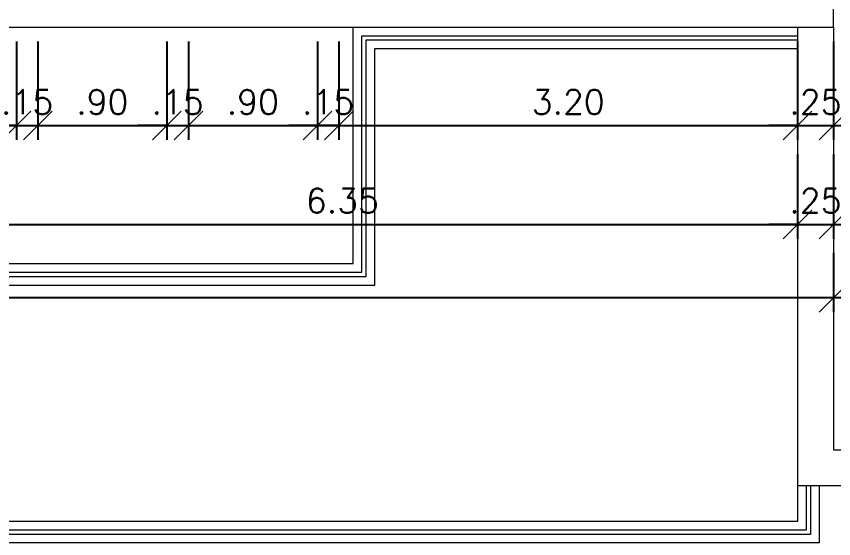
# Model space of a CAD drawing. Header units: millimetres. Extents: x 521 to 1055, y 261 to 520.
# Drawn here: x 541.36 to 547.07, y 370.68 to 374.32 of the extents above; entities that cross this region are included whole.
import ezdxf

# ---------------------------------------------------------------- set-up
doc = ezdxf.new("R2010")
doc.units = ezdxf.units.MM
doc.linetypes.add('CONTINU', pattern=[0])
doc.layers.add('0.1', color=8, linetype='Continuous', lineweight=13)
doc.styles.add('ROMANS', font='romans')
doc.dimstyles.new('Fares Eng - 50', dxfattribs={"dimscale": 2, "dimtxt": 0.085, "dimasz": 0.1, "dimexe": 0.05, "dimexo": 0.05, "dimgap": 0.04, "dimtad": 1, "dimzin": 4, "dimdsep": 46, "dimtxsty": 'ROMANS', "dimblk1": 'OBLIQUE', "dimblk2": 'OBLIQUE', "dimsah": 1, "dimcen": 0.05, "dimdle": 0.05, "dimclrd": 8, "dimclre": 8, "dimclrt": 8, "dimaunit": 1, "dimadec": 0, "dimazin": 0, "dimtfac": 1, "dimtix": 1, "dimtmove": 2, "dimatfit": 0, "dimldrblk": 'OPEN90', "dimfxl": 1, "dimtolj": 1, "dimtzin": 0, "dimarcsym": 0})

# ---------------------------------------------------------------- blocks, each defined once
blk = doc.blocks.new('_OBLIQUE')
at = {"color": 0, "linetype": 'ByBlock'}
blk.add_line((-0.5, -0.5), (0.5, 0.5), dxfattribs=at)
blk = doc.blocks.new('*D1110')
at = {"layer": '0.1', "color": 8, "linetype": 'CONTINU', "lineweight": -2, "transparency": 16777216}
for p, q in [((543.4640388595018, 374.1464883394474), (543.4640388595018, 373.4588496852181)), ((543.6140388595019, 374.1464883394474), (543.6140388595019, 373.4588496852181)), ((543.4640388595018, 373.5588496852181), (543.2640388595017, 373.5588496852181)), ((543.6140388595019, 373.5588496852181), (543.4640388595018, 373.5588496852181)), ((543.6140388595019, 373.5588496852181), (543.8140388595019, 373.5588496852181))]:
    blk.add_line(p, q, dxfattribs=at)
at = {"layer": 'DEFPOINTS', "color": 0, "linetype": 'CONTINU', "lineweight": -2, "transparency": 16777216}
for p in [(543.4640388595018, 374.2464883394474), (543.6140388595019, 374.2464883394475), (543.4640388595018, 373.5588496852181)]:
    blk.add_point(p, dxfattribs=at)
at = {"layer": '0.1', "color": 8, "linetype": 'CONTINU', "lineweight": -2, "transparency": 16777216, "xscale": 0.2, "yscale": 0.2, "zscale": 0.2}
blk.add_blockref('_OBLIQUE', (543.4640388595018, 373.5588496852181), dxfattribs=at)
at = {"layer": '0.1', "color": 8, "linetype": 'CONTINU', "lineweight": -2, "transparency": 16777216, "xscale": 0.2, "yscale": 0.2, "zscale": 0.2, "rotation": 180}
blk.add_blockref('_OBLIQUE', (543.6140388595019, 373.5588496852181), dxfattribs=at)
at = {"layer": '0.1', "color": 8, "linetype": 'CONTINU', "transparency": 16777216, "insert": (543.5390388595018, 373.7238496852181), "char_height": 0.17, "attachment_point": 5, "style": 'ROMANS'}
blk.add_mtext('\\A1;.15', dxfattribs=at)
blk = doc.blocks.new('_Open90')
at = {"color": 0, "linetype": 'ByBlock', "lineweight": -2}
for p, q in [((-0.5, 0.5), (0, 0)), ((0, 0), (-1, 0)), ((0, 0), (-0.5, -0.5))]:
    blk.add_line(p, q, dxfattribs=at)
blk = doc.blocks.new('*D1111')
at = {"layer": '0.1', "color": 8, "linetype": 'CONTINU', "lineweight": -2, "transparency": 16777216}
for p, q in [((543.6140388595019, 374.1464883394474), (543.6140388595019, 373.4588496852181)), ((546.8140388595018, 374.1464883394474), (546.8140388595018, 373.4588496852181)), ((543.5140388595019, 373.5588496852181), (546.9140388595018, 373.5588496852181))]:
    blk.add_line(p, q, dxfattribs=at)
at = {"layer": 'DEFPOINTS', "color": 0, "linetype": 'CONTINU', "lineweight": -2, "transparency": 16777216}
for p in [(543.6140388595019, 374.2464883394475), (546.8140388595018, 374.2464883394475), (546.8140388595018, 373.5588496852181)]:
    blk.add_point(p, dxfattribs=at)
at = {"layer": '0.1', "color": 8, "linetype": 'CONTINU', "lineweight": -2, "transparency": 16777216, "xscale": 0.2, "yscale": 0.2, "zscale": 0.2, "rotation": 180}
blk.add_blockref('_OBLIQUE', (543.6140388595019, 373.5588496852181), dxfattribs=at)
at = {"layer": '0.1', "color": 8, "linetype": 'CONTINU', "lineweight": -2, "transparency": 16777216, "xscale": 0.2, "yscale": 0.2, "zscale": 0.2}
blk.add_blockref('_OBLIQUE', (546.8140388595018, 373.5588496852181), dxfattribs=at)
at = {"layer": '0.1', "color": 8, "linetype": 'CONTINU', "transparency": 16777216, "insert": (545.2140388595019, 373.7238496852181), "char_height": 0.17, "attachment_point": 5, "style": 'ROMANS'}
blk.add_mtext('\\A1;3.20', dxfattribs=at)
blk = doc.blocks.new('*D1112')
at = {"layer": '0.1', "color": 8, "linetype": 'CONTINU', "lineweight": -2, "transparency": 16777216}
for p, q in [((546.8140388595019, 374.1464883394474), (546.8140388595019, 373.4588496852181)), ((547.0640388595019, 374.1464883394474), (547.0640388595019, 373.4588496852181)), ((546.8140388595019, 373.5588496852181), (546.6140388595019, 373.5588496852181)), ((546.8140388595019, 373.5588496852181), (547.0640388595019, 373.5588496852181)), ((547.0640388595019, 373.5588496852181), (547.264038859502, 373.5588496852181))]:
    blk.add_line(p, q, dxfattribs=at)
at = {"layer": 'DEFPOINTS', "color": 0, "linetype": 'CONTINU', "lineweight": -2, "transparency": 16777216}
for p in [(546.8140388595019, 374.2464883394475), (547.0640388595019, 374.2464883394475), (547.0640388595019, 373.5588496852181)]:
    blk.add_point(p, dxfattribs=at)
at = {"layer": '0.1', "color": 8, "linetype": 'CONTINU', "lineweight": -2, "transparency": 16777216, "xscale": 0.2, "yscale": 0.2, "zscale": 0.2}
blk.add_blockref('_OBLIQUE', (546.8140388595019, 373.5588496852181), dxfattribs=at)
at = {"layer": '0.1', "color": 8, "linetype": 'CONTINU', "lineweight": -2, "transparency": 16777216, "xscale": 0.2, "yscale": 0.2, "zscale": 0.2, "rotation": 180}
blk.add_blockref('_OBLIQUE', (547.0640388595019, 373.5588496852181), dxfattribs=at)
at = {"layer": '0.1', "color": 8, "linetype": 'CONTINU', "transparency": 16777216, "insert": (546.9390388595019, 373.7238496852181), "char_height": 0.17, "attachment_point": 5, "style": 'ROMANS'}
blk.add_mtext('\\A1;.25', dxfattribs=at)
blk = doc.blocks.new('*D1118')
at = {"layer": '0.1', "color": 8, "linetype": 'CONTINU', "lineweight": -2, "transparency": 16777216}
for p, q in [((540.4640388595013, 373.358849685218), (540.4640388595013, 372.7699852269704)), ((546.8140388595019, 373.358849685218), (546.8140388595019, 372.7699852269704)), ((540.3640388595013, 372.8699852269705), (546.9140388595019, 372.8699852269705))]:
    blk.add_line(p, q, dxfattribs=at)
at = {"layer": 'DEFPOINTS', "color": 0, "linetype": 'CONTINU', "lineweight": -2, "transparency": 16777216}
for p in [(540.4640388595013, 373.4588496852181), (546.8140388595019, 373.4588496852181), (546.8140388595019, 372.8699852269705)]:
    blk.add_point(p, dxfattribs=at)
at = {"layer": '0.1', "color": 8, "linetype": 'CONTINU', "lineweight": -2, "transparency": 16777216, "xscale": 0.2, "yscale": 0.2, "zscale": 0.2, "rotation": 180}
blk.add_blockref('_OBLIQUE', (540.4640388595013, 372.8699852269705), dxfattribs=at)
at = {"layer": '0.1', "color": 8, "linetype": 'CONTINU', "lineweight": -2, "transparency": 16777216, "xscale": 0.2, "yscale": 0.2, "zscale": 0.2}
blk.add_blockref('_OBLIQUE', (546.8140388595019, 372.8699852269705), dxfattribs=at)
at = {"layer": '0.1', "color": 8, "linetype": 'CONTINU', "transparency": 16777216, "insert": (543.6390388595016, 373.0349852269705), "char_height": 0.17, "attachment_point": 5, "style": 'ROMANS'}
blk.add_mtext('\\A1;6.35', dxfattribs=at)
blk = doc.blocks.new('*D1119')
at = {"layer": '0.1', "color": 8, "linetype": 'CONTINU', "lineweight": -2, "transparency": 16777216}
for p, q in [((546.8140388595019, 373.358849685218), (546.8140388595019, 372.7699852269704)), ((547.0640388595019, 373.358849685218), (547.0640388595019, 372.7699852269704)), ((546.8140388595019, 372.8699852269705), (546.6140388595019, 372.8699852269705)), ((546.8140388595019, 372.8699852269705), (547.0640388595019, 372.8699852269705)), ((547.0640388595019, 372.8699852269705), (547.264038859502, 372.8699852269705))]:
    blk.add_line(p, q, dxfattribs=at)
at = {"layer": 'DEFPOINTS', "color": 0, "linetype": 'CONTINU', "lineweight": -2, "transparency": 16777216}
for p in [(546.8140388595019, 373.4588496852181), (547.0640388595019, 373.4588496852181), (547.0640388595019, 372.8699852269705)]:
    blk.add_point(p, dxfattribs=at)
at = {"layer": '0.1', "color": 8, "linetype": 'CONTINU', "lineweight": -2, "transparency": 16777216, "xscale": 0.2, "yscale": 0.2, "zscale": 0.2}
blk.add_blockref('_OBLIQUE', (546.8140388595019, 372.8699852269705), dxfattribs=at)
at = {"layer": '0.1', "color": 8, "linetype": 'CONTINU', "lineweight": -2, "transparency": 16777216, "xscale": 0.2, "yscale": 0.2, "zscale": 0.2, "rotation": 180}
blk.add_blockref('_OBLIQUE', (547.0640388595019, 372.8699852269705), dxfattribs=at)
at = {"layer": '0.1', "color": 8, "linetype": 'CONTINU', "transparency": 16777216, "insert": (546.9390388595019, 373.0349852269705), "char_height": 0.17, "attachment_point": 5, "style": 'ROMANS'}
blk.add_mtext('\\A1;.25', dxfattribs=at)
blk = doc.blocks.new('*D1198')
at = {"layer": '0.1', "color": 8, "linetype": 'CONTINU', "lineweight": -2, "transparency": 16777216}
for p, q in [((531.0640388595019, 372.6699852269704), (531.0640388595019, 372.2574288293276)), ((547.0640388595019, 372.6714883394476), (547.0640388595019, 372.2574288293276)), ((547.1640388595019, 372.3574288293277), (530.9640388595019, 372.3574288293277))]:
    blk.add_line(p, q, dxfattribs=at)
at = {"layer": 'DEFPOINTS', "color": 0, "linetype": 'CONTINU', "lineweight": -2, "transparency": 16777216}
for p in [(531.0640388595019, 372.7699852269704), (547.0640388595019, 372.7714883394477), (531.0640388595019, 372.3574288293277)]:
    blk.add_point(p, dxfattribs=at)
at = {"layer": '0.1', "color": 8, "linetype": 'CONTINU', "lineweight": -2, "transparency": 16777216, "xscale": 0.2, "yscale": 0.2, "zscale": 0.2, "rotation": 180}
blk.add_blockref('_OBLIQUE', (531.0640388595019, 372.3574288293277), dxfattribs=at)
at = {"layer": '0.1', "color": 8, "linetype": 'CONTINU', "lineweight": -2, "transparency": 16777216, "xscale": 0.2, "yscale": 0.2, "zscale": 0.2}
blk.add_blockref('_OBLIQUE', (547.0640388595019, 372.3574288293277), dxfattribs=at)
at = {"layer": '0.1', "color": 8, "linetype": 'CONTINU', "transparency": 16777216, "insert": (539.0640388595019, 372.5224288293277), "char_height": 0.17, "attachment_point": 5, "style": 'ROMANS'}
blk.add_mtext('\\A1;16.00', dxfattribs=at)
blk = doc.blocks.new('*D1150')
at = {"layer": '0.1', "color": 8, "linetype": 'CONTINU', "lineweight": -2, "transparency": 16777216}
for p, q in [((548.0455346199092, 374.4964883394475), (548.0455346199092, 374.6964883394475)), ((547.1640388595019, 374.4964883394475), (548.1455346199092, 374.4964883394475)), ((548.0455346199092, 374.4964883394475), (548.0455346199092, 374.2464883394475)), ((547.1640388595019, 374.2464883394475), (548.1455346199092, 374.2464883394475)), ((548.0455346199092, 374.2464883394475), (548.0455346199092, 374.0464883394475))]:
    blk.add_line(p, q, dxfattribs=at)
at = {"layer": 'DEFPOINTS', "color": 0, "linetype": 'CONTINU', "lineweight": -2, "transparency": 16777216}
for p in [(547.0640388595019, 374.4964883394475), (547.0640388595019, 374.2464883394475), (548.0455346199092, 374.2464883394475)]:
    blk.add_point(p, dxfattribs=at)
at = {"layer": '0.1', "color": 8, "linetype": 'CONTINU', "lineweight": -2, "transparency": 16777216, "xscale": 0.2, "yscale": 0.2, "zscale": 0.2}
for p, rotation in [((548.0455346199092, 374.4964883394475), 270), ((548.0455346199092, 374.2464883394475), 90)]:
    blk.add_blockref('_OBLIQUE', p, dxfattribs=dict(at, rotation=rotation))
at = {"layer": '0.1', "color": 8, "linetype": 'CONTINU', "transparency": 16777216, "insert": (547.8805346199091, 374.3714883394475), "char_height": 0.17, "attachment_point": 5, "rotation": 90, "style": 'ROMANS'}
blk.add_mtext('\\A1;.25', dxfattribs=at)
blk = doc.blocks.new('*D1168')
at = {"layer": '0.1', "color": 8, "linetype": 'CONTINU', "lineweight": -2, "transparency": 16777216}
for p, q in [((540.4640388595014, 374.1464883394476), (540.4640388595014, 373.458849685218)), ((541.3640388595014, 374.1464883394474), (541.3640388595014, 373.458849685218)), ((540.3640388595014, 373.558849685218), (541.4640388595014, 373.558849685218))]:
    blk.add_line(p, q, dxfattribs=at)
at = {"layer": 'DEFPOINTS', "color": 0, "linetype": 'CONTINU', "lineweight": -2, "transparency": 16777216}
for p in [(540.4640388595014, 374.2464883394476), (541.3640388595014, 374.2464883394475), (541.3640388595014, 373.558849685218)]:
    blk.add_point(p, dxfattribs=at)
at = {"layer": '0.1', "color": 8, "linetype": 'CONTINU', "lineweight": -2, "transparency": 16777216, "xscale": 0.2, "yscale": 0.2, "zscale": 0.2, "rotation": 180}
blk.add_blockref('_OBLIQUE', (540.4640388595014, 373.558849685218), dxfattribs=at)
at = {"layer": '0.1', "color": 8, "linetype": 'CONTINU', "lineweight": -2, "transparency": 16777216, "xscale": 0.2, "yscale": 0.2, "zscale": 0.2}
blk.add_blockref('_OBLIQUE', (541.3640388595014, 373.558849685218), dxfattribs=at)
at = {"layer": '0.1', "color": 8, "linetype": 'CONTINU', "transparency": 16777216, "insert": (540.9140388595015, 373.723849685218), "char_height": 0.17, "attachment_point": 5, "style": 'ROMANS'}
blk.add_mtext('\\A1;.90', dxfattribs=at)
blk = doc.blocks.new('*D1169')
at = {"layer": '0.1', "color": 8, "linetype": 'CONTINU', "lineweight": -2, "transparency": 16777216}
for p, q in [((541.5140388595014, 374.1464883394476), (541.5140388595014, 373.458849685218)), ((542.4140388595014, 374.1464883394476), (542.4140388595014, 373.458849685218)), ((541.4140388595014, 373.558849685218), (542.5140388595014, 373.558849685218))]:
    blk.add_line(p, q, dxfattribs=at)
at = {"layer": 'DEFPOINTS', "color": 0, "linetype": 'CONTINU', "lineweight": -2, "transparency": 16777216}
for p in [(541.5140388595014, 374.2464883394476), (542.4140388595014, 374.2464883394476), (542.4140388595014, 373.558849685218)]:
    blk.add_point(p, dxfattribs=at)
at = {"layer": '0.1', "color": 8, "linetype": 'CONTINU', "lineweight": -2, "transparency": 16777216, "xscale": 0.2, "yscale": 0.2, "zscale": 0.2, "rotation": 180}
blk.add_blockref('_OBLIQUE', (541.5140388595014, 373.558849685218), dxfattribs=at)
at = {"layer": '0.1', "color": 8, "linetype": 'CONTINU', "lineweight": -2, "transparency": 16777216, "xscale": 0.2, "yscale": 0.2, "zscale": 0.2}
blk.add_blockref('_OBLIQUE', (542.4140388595014, 373.558849685218), dxfattribs=at)
at = {"layer": '0.1', "color": 8, "linetype": 'CONTINU', "transparency": 16777216, "insert": (541.9640388595014, 373.723849685218), "char_height": 0.17, "attachment_point": 5, "style": 'ROMANS'}
blk.add_mtext('\\A1;.90', dxfattribs=at)
blk = doc.blocks.new('*D1170')
at = {"layer": '0.1', "color": 8, "linetype": 'CONTINU', "lineweight": -2, "transparency": 16777216}
for p, q in [((542.4140388595014, 374.1464883394476), (542.4140388595014, 373.458849685218)), ((542.5640388595014, 374.1464883394476), (542.5640388595014, 373.458849685218)), ((542.4140388595014, 373.558849685218), (542.2140388595013, 373.558849685218)), ((542.4140388595014, 373.558849685218), (542.5640388595014, 373.558849685218)), ((542.5640388595014, 373.558849685218), (542.7640388595014, 373.558849685218))]:
    blk.add_line(p, q, dxfattribs=at)
at = {"layer": 'DEFPOINTS', "color": 0, "linetype": 'CONTINU', "lineweight": -2, "transparency": 16777216}
for p in [(542.4140388595014, 374.2464883394476), (542.5640388595014, 374.2464883394476), (542.5640388595014, 373.558849685218)]:
    blk.add_point(p, dxfattribs=at)
at = {"layer": '0.1', "color": 8, "linetype": 'CONTINU', "lineweight": -2, "transparency": 16777216, "xscale": 0.2, "yscale": 0.2, "zscale": 0.2}
blk.add_blockref('_OBLIQUE', (542.4140388595014, 373.558849685218), dxfattribs=at)
at = {"layer": '0.1', "color": 8, "linetype": 'CONTINU', "lineweight": -2, "transparency": 16777216, "xscale": 0.2, "yscale": 0.2, "zscale": 0.2, "rotation": 180}
blk.add_blockref('_OBLIQUE', (542.5640388595014, 373.558849685218), dxfattribs=at)
at = {"layer": '0.1', "color": 8, "linetype": 'CONTINU', "transparency": 16777216, "insert": (542.4890388595013, 373.723849685218), "char_height": 0.17, "attachment_point": 5, "style": 'ROMANS'}
blk.add_mtext('\\A1;.15', dxfattribs=at)
blk = doc.blocks.new('*D1171')
at = {"layer": '0.1', "color": 8, "linetype": 'CONTINU', "lineweight": -2, "transparency": 16777216}
for p, q in [((542.5640388595014, 374.1464883394474), (542.5640388595014, 373.458849685218)), ((543.4640388595011, 374.1464883394471), (543.4640388595011, 373.458849685218)), ((542.4640388595013, 373.558849685218), (543.5640388595011, 373.558849685218))]:
    blk.add_line(p, q, dxfattribs=at)
at = {"layer": 'DEFPOINTS', "color": 0, "linetype": 'CONTINU', "lineweight": -2, "transparency": 16777216}
for p in [(542.5640388595014, 374.2464883394475), (543.4640388595011, 374.2464883394471), (543.4640388595011, 373.558849685218)]:
    blk.add_point(p, dxfattribs=at)
at = {"layer": '0.1', "color": 8, "linetype": 'CONTINU', "lineweight": -2, "transparency": 16777216, "xscale": 0.2, "yscale": 0.2, "zscale": 0.2, "rotation": 180}
blk.add_blockref('_OBLIQUE', (542.5640388595014, 373.558849685218), dxfattribs=at)
at = {"layer": '0.1', "color": 8, "linetype": 'CONTINU', "lineweight": -2, "transparency": 16777216, "xscale": 0.2, "yscale": 0.2, "zscale": 0.2}
blk.add_blockref('_OBLIQUE', (543.4640388595011, 373.558849685218), dxfattribs=at)
at = {"layer": '0.1', "color": 8, "linetype": 'CONTINU', "transparency": 16777216, "insert": (543.0140388595012, 373.723849685218), "char_height": 0.17, "attachment_point": 5, "style": 'ROMANS'}
blk.add_mtext('\\A1;.90', dxfattribs=at)
blk = doc.blocks.new('*D1172')
at = {"layer": '0.1', "color": 8, "linetype": 'CONTINU', "lineweight": -2, "transparency": 16777216}
for p, q in [((541.3640388595014, 374.1464883394474), (541.3640388595014, 373.458849685218)), ((541.5140388595014, 374.1464883394476), (541.5140388595014, 373.458849685218)), ((541.3640388595014, 373.558849685218), (541.1640388595014, 373.558849685218)), ((541.3640388595014, 373.558849685218), (541.5140388595014, 373.558849685218)), ((541.5140388595014, 373.558849685218), (541.7140388595014, 373.558849685218))]:
    blk.add_line(p, q, dxfattribs=at)
at = {"layer": 'DEFPOINTS', "color": 0, "linetype": 'CONTINU', "lineweight": -2, "transparency": 16777216}
for p in [(541.3640388595014, 374.2464883394475), (541.5140388595014, 374.2464883394476), (541.5140388595014, 373.558849685218)]:
    blk.add_point(p, dxfattribs=at)
at = {"layer": '0.1', "color": 8, "linetype": 'CONTINU', "lineweight": -2, "transparency": 16777216, "xscale": 0.2, "yscale": 0.2, "zscale": 0.2}
blk.add_blockref('_OBLIQUE', (541.3640388595014, 373.558849685218), dxfattribs=at)
at = {"layer": '0.1', "color": 8, "linetype": 'CONTINU', "lineweight": -2, "transparency": 16777216, "xscale": 0.2, "yscale": 0.2, "zscale": 0.2, "rotation": 180}
blk.add_blockref('_OBLIQUE', (541.5140388595014, 373.558849685218), dxfattribs=at)
at = {"layer": '0.1', "color": 8, "linetype": 'CONTINU', "transparency": 16777216, "insert": (541.4390388595014, 373.723849685218), "char_height": 0.17, "attachment_point": 5, "style": 'ROMANS'}
blk.add_mtext('\\A1;.15', dxfattribs=at)

msp = doc.modelspace()

# ---------------------------------------------------------------- linework, layer by layer
at = {"layer": '0.1', "color": 7}
for p, q in [((547.0640388595019, 374.2464883394475), (547.0640388595019, 375.2464883394475)), ((535.4140388595019, 374.2464883394475), (547.0640388595019, 374.2464883394475))]:
    msp.add_line(p, q, dxfattribs=at)
at = {"layer": '0.1', "color": 8}
for p, q in [((546.8140388595018, 374.2464883394475), (546.8140388595018, 371.0464883394477)), ((547.0640388595019, 374.2464883394475), (547.0640388595018, 371.2964883394479)), ((547.0640388595018, 371.2964883394479), (555.6924005595848, 371.2964883394477)), ((546.8140388595018, 371.0464883394476), (555.6924005595848, 371.0464883394478))]:
    msp.add_line(p, q, dxfattribs=at)
for points in [[(546.9640388595017, 371.0464883394476), (546.9640388595017, 370.6464883394477), (534.6640388595011, 370.6464883394477), (534.6640388595018, 373.4464883394475), (539.8140388595019, 373.4464883394475), (539.8140388595018, 372.5964883394476), (543.7140388595018, 372.5964883394478), (543.7140388595018, 374.2464883394476), (543.7140388595018, 374.2464883394476)], [(546.9040388595017, 371.0464883394476), (546.9040388595017, 370.7064883394477), (534.7240388595011, 370.7064883394477), (534.7240388595018, 373.3864883394475), (539.754038859502, 373.3864883394475), (539.7540388595019, 372.5364883394476), (543.7740388595017, 372.5364883394478), (543.7740388595017, 374.1864883394476), (546.8140388595018, 374.1864883394476)], [(546.8740388595016, 371.0464883394476), (546.8740388595016, 370.7364883394476), (534.7540388595012, 370.7364883394476), (534.7540388595019, 373.3564883394475), (539.7240388595019, 373.3564883394475), (539.7240388595018, 372.5064883394476), (543.8040388595018, 372.5064883394479), (543.8040388595018, 374.1564883394476), (546.8140388595018, 374.1564883394477)], [(546.8140388595017, 371.0464883394476), (546.8140388595017, 370.7964883394476), (534.8140388595011, 370.7964883394476), (534.8140388595018, 373.2964883394475), (539.6640388595019, 373.2964883394475), (539.6640388595018, 372.4464883394476), (543.8640388595018, 372.4464883394479), (543.8640388595018, 374.0964883394476), (546.8140388595018, 374.0964883394477)]]:
    msp.add_lwpolyline(points, dxfattribs=at)

# ---------------------------------------------------------------- dimensions: what is measured, and where the dimension line sits
at = {"layer": '0.1', "color": 8, "linetype": 'CONTINU'}
dim = msp.add_linear_dim(base=(548.0455346199092, 374.2464883394475), p1=(547.0640388595019, 374.4964883394475), p2=(547.0640388595019, 374.2464883394475), angle=90, dimstyle='Fares Eng - 50', dxfattribs=at)
dim.commit()
dim.dimension.update_dxf_attribs({"geometry": '*D1150', "text_midpoint": (547.8805346199091, 374.3714883394475)})
for base, p1, p2, picture, middle in [((541.3640388595014, 373.558849685218), (540.4640388595014, 374.2464883394476), (541.3640388595014, 374.2464883394475), '*D1168', (540.9140388595015, 373.723849685218)), ((541.5140388595014, 373.558849685218), (541.3640388595014, 374.2464883394475), (541.5140388595014, 374.2464883394476), '*D1172', (541.4390388595014, 373.723849685218)), ((542.4140388595014, 373.558849685218), (541.5140388595014, 374.2464883394476), (542.4140388595014, 374.2464883394476), '*D1169', (541.9640388595014, 373.723849685218)), ((542.5640388595014, 373.558849685218), (542.4140388595014, 374.2464883394476), (542.5640388595014, 374.2464883394476), '*D1170', (542.4890388595013, 373.723849685218)), ((543.4640388595011, 373.558849685218), (542.5640388595014, 374.2464883394475), (543.4640388595011, 374.2464883394471), '*D1171', (543.0140388595012, 373.723849685218)), ((543.4640388595018, 373.5588496852181), (543.6140388595019, 374.2464883394475), (543.4640388595018, 374.2464883394474), '*D1110', (543.5390388595018, 373.7238496852181)), ((546.8140388595018, 373.5588496852181), (543.6140388595019, 374.2464883394475), (546.8140388595018, 374.2464883394475), '*D1111', (545.2140388595019, 373.7238496852181)), ((547.0640388595019, 373.5588496852181), (546.8140388595019, 374.2464883394475), (547.0640388595019, 374.2464883394475), '*D1112', (546.9390388595019, 373.7238496852181)), ((546.8140388595019, 372.8699852269705), (540.4640388595013, 373.4588496852181), (546.8140388595019, 373.4588496852181), '*D1118', (543.6390388595016, 373.0349852269705)), ((547.0640388595019, 372.8699852269705), (546.8140388595019, 373.4588496852181), (547.0640388595019, 373.4588496852181), '*D1119', (546.9390388595019, 373.0349852269705)), ((531.0640388595019, 372.3574288293277), (547.0640388595019, 372.7714883394477), (531.0640388595019, 372.7699852269704), '*D1198', (539.0640388595019, 372.5224288293277))]:
    dim = msp.add_linear_dim(base=base, p1=p1, p2=p2, dimstyle='Fares Eng - 50', dxfattribs=at)
    dim.commit()
    dim.dimension.update_dxf_attribs({"geometry": picture, "text_midpoint": middle})

doc.saveas('drawing.dxf')
